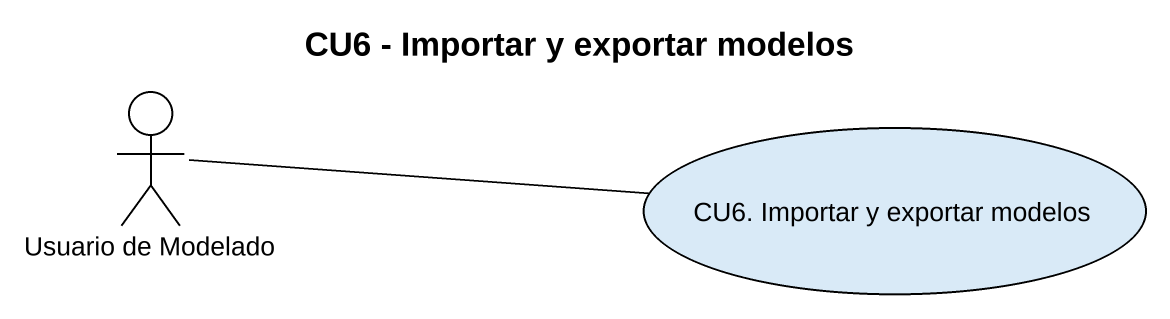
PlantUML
@startuml
title CU6 - Importar y exportar modelos
actor "Usuario de Modelado" as Usuario_de_Modelado
usecase "CU6. Importar y exportar modelos" as CU6_Importar_y_exportar
Usuario_de_Modelado -right- CU6_Importar_y_exportar
Usuario_de_Modelado -right- CU6_Importar_y_exportar
@enduml
